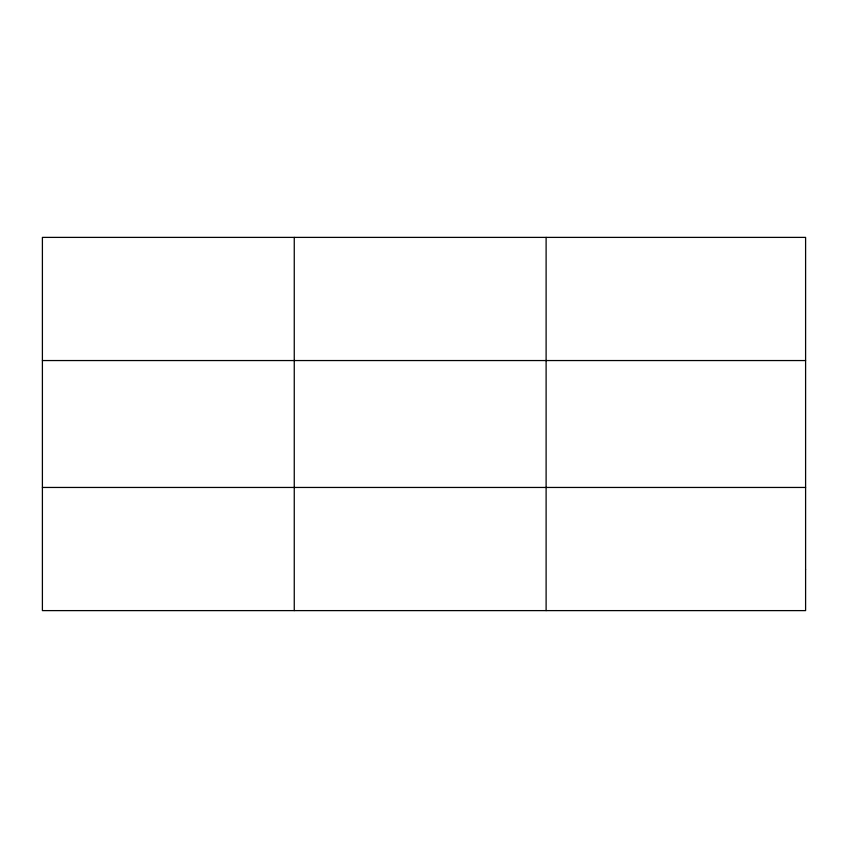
<?xml version="1.0" encoding="UTF-8"?>
<svg xmlns="http://www.w3.org/2000/svg" width="848" height="848" viewBox="0 0 848 848"><rect width="100%" height="100%" fill="white"/><g stroke="black" fill="none" stroke-linecap="round" stroke-linejoin="round"><path stroke-width="1.27" d="M294.256 237.387L294.256 610.613M546.112 237.387L546.112 610.613M42.4 360.548L805.6 360.548M42.4 487.452L805.6 487.452M805.6 569.559L805.6 610.613L42.4 610.613L42.4 237.387L805.6 237.387L805.6 569.559"/></g></svg>
